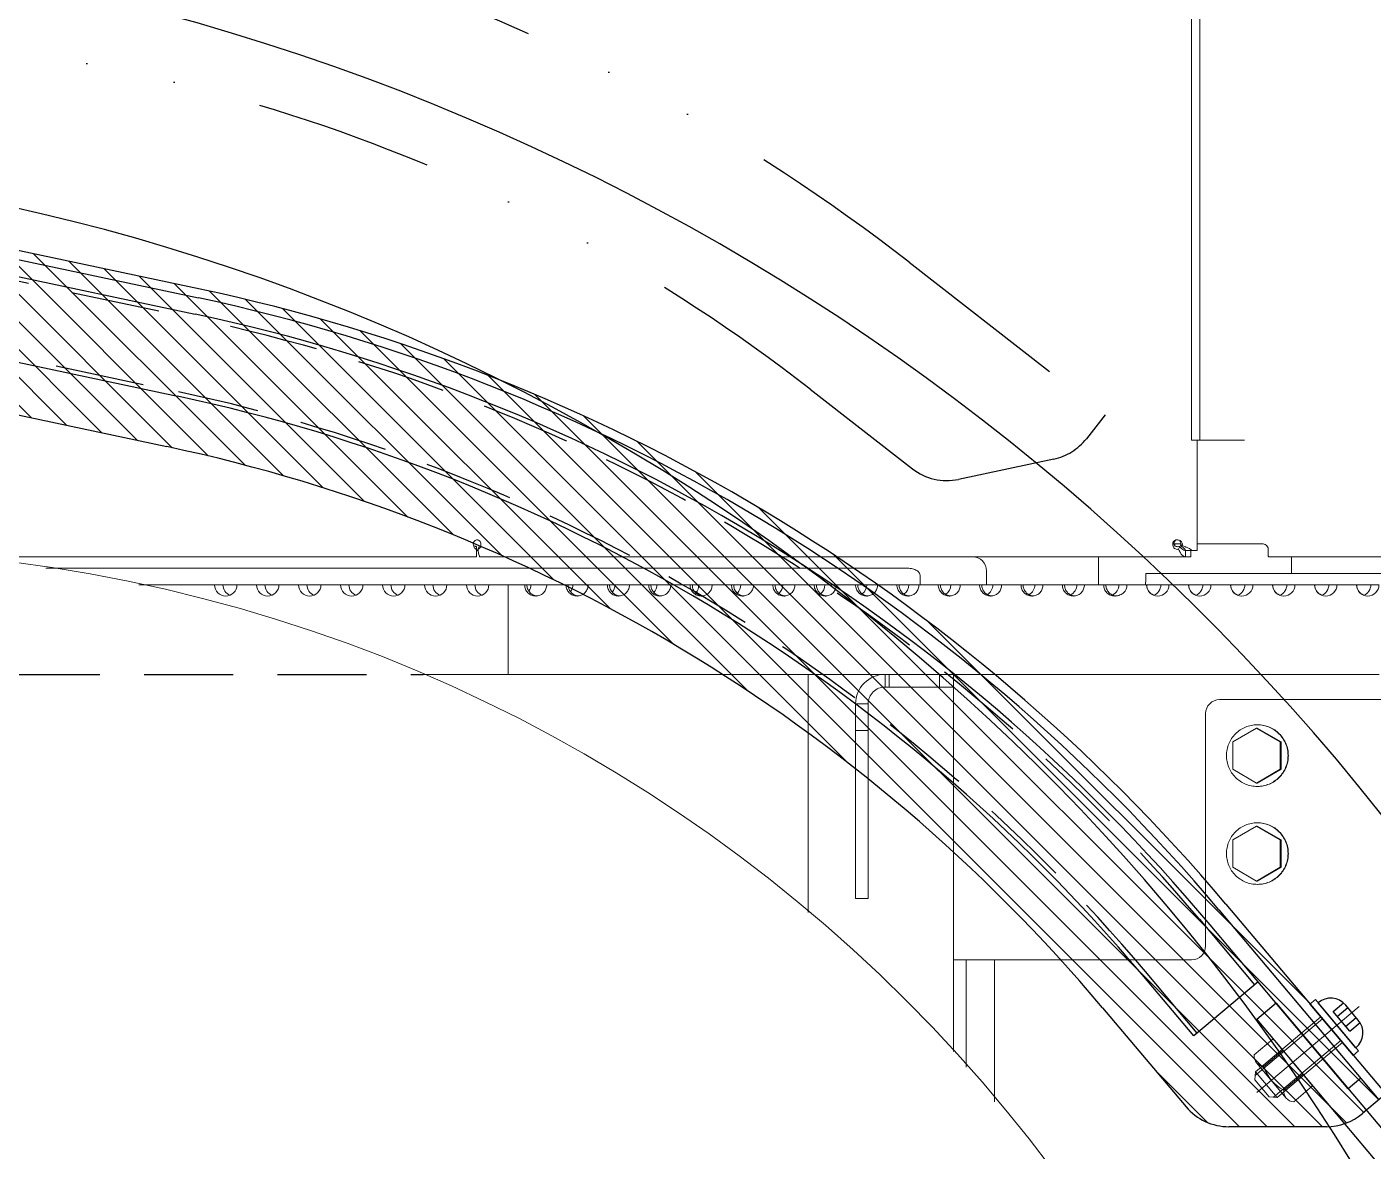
# Model space of a CAD drawing. Header units: millimetres. Extents: x -7970 to 6845, y -11075 to 1978.
# Drawn here: x 3188.8 to 3669.6, y -10017.8 to -9616.1 of the extents above; entities that cross this region are included whole.
import ezdxf

# ---------------------------------------------------------------- set-up
doc = ezdxf.new("R2010")
doc.units = ezdxf.units.MM
doc.header["$LTSCALE"] = 5
for name, pattern in [('CENTER2', [28.575, 19.05, -3.175, 3.175, -3.175]), ('DASHED2', [9.525, 6.35, -3.175]), ('DIVIDE', [31.75, 12.7, -6.35, 0, -6.35, 0, -6.35])]:
    doc.linetypes.add(name, pattern=pattern)
doc.layers.add('Layer0016', color=7, linetype='Continuous')
doc.layers.add('Layer0021', color=7, linetype='Continuous')

# ---------------------------------------------------------------- blocks, each defined once
blk = doc.blocks.new('DC_GROUP_ＤＸＦ２５_136')
at = {"layer": 'Layer0016', "color": 3, "linetype": 'Continuous', "lineweight": 13}
for p, q in [((3633.91, -9977.68), (3627.13, -9983.39)), ((3633.91, -9977.68), (3648.04, -9994.46)), ((3628.03, -9986.22), (3638.62, -9998.8)), ((3630.66, -9987.58), (3637.44, -9981.87)), ((3644.51, -9990.26), (3637.73, -9995.97)), ((3648.04, -9994.46), (3641.26, -10000.17))]:
    blk.add_line(p, q, dxfattribs=at)
for centre, radius, start, end in [((3630.99, -9983.72), 3.88, 175.0509, 265.139), ((3643.88, -9983.62), 13.8, 196.6683, 243.5215), ((3641.59, -9996.31), 3.88, 175.0509, 265.139)]:
    blk.add_arc(centre, radius, start, end, dxfattribs=at)
blk = doc.blocks.new('DC_GROUP_ＤＸＦ２５_145')
at = {"layer": 'Layer0016', "color": 3, "linetype": 'Continuous', "lineweight": 25}
for p, q in [((3663.5, -9980.83), (3649.97, -9964.77)), ((3664.34, -9970.97), (3659.84, -9965.61))]:
    blk.add_line(p, q, dxfattribs=at)
at = {"layer": 'Layer0016', "color": 3, "linetype": 'DASHED2', "lineweight": 25}
for p, q in [((3655.37, -9967.91), (3659.05, -9964.82)), ((3656.85, -9969.68), (3660.6, -9966.52)), ((3661.32, -9974.98), (3655.37, -9967.91)), ((3659.83, -9973.21), (3663.58, -9970.06)), ((3661.32, -9974.98), (3665, -9971.88))]:
    blk.add_line(p, q, dxfattribs=at)
at = {"layer": 'Layer0016', "color": 3, "linetype": 'Continuous', "lineweight": 25}
for centre, start, end in [((3654.48, -9970.12), 40.0949, 130.0949), ((3658.99, -9975.48), 310.0949, 40.0949)]:
    blk.add_arc(centre, 7, start, end, dxfattribs=at)
blk = doc.blocks.new('DC_GROUP_ＤＸＦ２５_144')
at = {"layer": 'Layer0016', "color": 3, "linetype": 'CENTER2', "lineweight": 13}
blk.add_line((3664.69, -9966.1), (3628.12, -9996.89), dxfattribs=at)
at = {"layer": 'Layer0016', "color": 3, "linetype": 'Continuous', "lineweight": 13}
for p, q in [((3647.09, -9965.23), (3649.01, -9963.62)), ((3662.55, -9983.59), (3647.09, -9965.23)), ((3664.46, -9981.98), (3649.01, -9963.62)), ((3651.57, -9970.54), (3627.51, -9990.8)), ((3650.96, -9969.82), (3627.63, -9989.46)), ((3658.08, -9978.27), (3634.02, -9998.53)), ((3658.69, -9979), (3635.36, -9998.64)), ((3662.55, -9983.59), (3664.46, -9981.98)), ((3627.63, -9989.46), (3627.38, -9992.28)), ((3635.36, -9998.64), (3627.63, -9989.46)), ((3632.54, -9998.4), (3627.38, -9992.28)), ((3635.36, -9998.64), (3632.54, -9998.4))]:
    blk.add_line(p, q, dxfattribs=at)
at = {"layer": 'Layer0016', "linetype": 'Continuous'}
blk.add_blockref('DC_GROUP_ＤＸＦ２５_145', (0, 0), dxfattribs=at)
blk = doc.blocks.new('DC_GROUP_ＤＸＦ２５_151')
at = {"layer": 'Layer0016', "color": 7, "linetype": 'Continuous', "lineweight": 13}
for p, q in [((3190.43, -9755.8), (3115.77, -9681.14)), ((3203.01, -9758.48), (3128.35, -9683.82)), ((3215.58, -9761.15), (3140.92, -9686.49)), ((3228.15, -9763.82), (3153.49, -9689.16)), ((3240.73, -9766.5), (3166.06, -9691.83)), ((3253.54, -9769.41), (3178.63, -9694.51)), ((3266.76, -9772.73), (3191.2, -9697.18)), ((3280.43, -9776.5), (3203.78, -9699.85)), ((3294.61, -9780.79), (3216.35, -9702.52)), ((3309.39, -9785.66), (3228.92, -9705.19)), ((3324.85, -9791.23), (3241.49, -9707.87)), ((3341.13, -9797.61), (3254.07, -9710.55)), ((3358.42, -9805), (3266.91, -9713.48)), ((3376.98, -9813.66), (3280.1, -9716.78)), ((3397.23, -9824.01), (3293.71, -9720.49)), ((3419.92, -9836.8), (3307.78, -9724.66)), ((3446.58, -9853.55), (3322.36, -9729.34)), ((3481.87, -9878.95), (3337.54, -9734.62)), ((3621.88, -10009.06), (3353.4, -9740.58)), ((3631.78, -10009.06), (3370.09, -9747.37)), ((3641.68, -10009.06), (3387.78, -9755.16)), ((3651.57, -10009.06), (3406.72, -9764.2)), ((3660.14, -10007.72), (3427.31, -9774.9)), ((3666.29, -10003.97), (3450.24, -9787.92)), ((3671.66, -9999.45), (3476.84, -9804.62)), ((3645.75, -9963.63), (3510.74, -9828.63)), ((3610.44, -10007.52), (3592, -9989.08))]:
    blk.add_line(p, q, dxfattribs=at)
blk = doc.blocks.new('DC_GROUP_ＤＸＦ２５_212')
at = {"layer": 'Layer0016', "color": 4, "linetype": 'Continuous', "lineweight": 25}
for radius, end in [(830, 131.73252), (750, 131.73249)]:
    blk.add_arc((3022.05, -10412.93), radius, 20, end, dxfattribs=at)

msp = doc.modelspace()

# ---------------------------------------------------------------- linework, layer by layer
at = {"layer": 'Layer0016', "color": 3, "linetype": 'Continuous', "lineweight": 25}
for p, q in [((2926.891, -9644.268), (3250.071, -9712.962)), ((3250.736, -9709.832), (2927.556, -9641.138)), ((2925.664, -9650.039), (3248.844, -9718.733)), ((2919.426, -9679.386), (3242.606, -9748.08)), ((2915.572, -9697.381), (3238.78, -9766.081)), ((3614.564, -9931.559), (3671.697, -9999.419)), ((3617.011, -9929.499), (3674.144, -9997.359)), ((3660.74, -9995.572), (3611.389, -9936.955)), ((3605.588, -9976.645), (3587.098, -9954.684)), ((3628.537, -9957.323), (3605.588, -9976.645)), ((3573.02, -9966.536), (3602.825, -10001.937)), ((3634.978, -9964.973), (3628.093, -9970.769)), ((3634.978, -9964.973), (3762.104, -10115.968)), ((3628.093, -9970.769), (3755.219, -10121.764)), ((3665.256, -9991.769), (3660.74, -9995.572)), ((3674.144, -9997.359), (3665.834, -10004.355)), ((3652.953, -10009.056), (3618.125, -10009.056))]:
    msp.add_line(p, q, dxfattribs=at)
at = {"layer": 'Layer0016', "color": 3, "linetype": 'DASHED2', "lineweight": 25}
for p, q in [((2925.332, -9651.604), (3248.512, -9720.298)), ((2919.759, -9677.821), (3242.939, -9746.515)), ((3607.609, -9934.949), (3627.313, -9958.353)), ((3606.812, -9975.614), (3588.322, -9953.653))]:
    msp.add_line(p, q, dxfattribs=at)
at = {"layer": 'Layer0016', "color": 7, "linetype": 'DIVIDE', "lineweight": 25}
for p, q in [((3503.892, -9700.184), (3573.885, -9754.682)), ((3468.563, -9745.558), (3505.077, -9773.988)), ((3573.885, -9754.682), (3567.211, -9763.254)), ((3555.589, -9770.53), (3521.522, -9777.771))]:
    msp.add_line(p, q, dxfattribs=at)
at = {"layer": 'Layer0016', "color": 7, "linetype": 'DASHED2', "lineweight": 25}
msp.add_line((2897.357, -9847.47), (3330.296, -9847.47), dxfattribs=at)
at = {"layer": 'Layer0016', "color": 7, "linetype": 'DIVIDE', "lineweight": 25}
for centre, radius, start, end in [((3099.95, -10218.976), 657.506, 52.094945, 90), ((3099.95, -10218.976), 600, 52.094945, 90), ((3551.431, -9750.967), 20, 282, 322.09494), ((3517.364, -9758.208), 20, 232.09494, 282)]:
    msp.add_arc(centre, radius, start, end, dxfattribs=at)
at = {"layer": 'Layer0016', "color": 3, "linetype": 'Continuous', "lineweight": 25}
for centre, radius, start, end in [((3114.033, -10352.97), 657.506, 40.094945, 78), ((3114.033, -10352.97), 654.306, 40.094945, 78), ((3114.033, -10352.97), 648.406, 39.910882, 78), ((3114.033, -10352.97), 618.403, 40.094945, 78), ((3114.033, -10352.97), 600, 40.094945, 78), ((3618.125, -9989.056), 20, 220.09494, 270), ((3652.953, -9989.056), 20, 270, 310.09494)]:
    msp.add_arc(centre, radius, start, end, dxfattribs=at)
at = {"layer": 'Layer0016', "color": 3, "linetype": 'DASHED2', "lineweight": 25}
for radius, start in [(646.806, 40.262031), (620.003, 40.094945)]:
    msp.add_arc((3114.033, -10352.97), radius, start, 78, dxfattribs=at)
at = {"layer": 'Layer0021', "color": 7, "linetype": 'Continuous', "lineweight": 18}
for p, q in [((3604.721, -9763.77), (3604.721, -9573.77)), ((3607.719, -9763.77), (3607.719, -9573.77)), ((3604.722, -9763.77), (3623.713, -9763.77)), ((3606.808, -9803.17), (3606.808, -9763.77)), ((3349.375, -9802.76), (3349.375, -9801.815)), ((3349.375, -9802.76), (3349.375, -9805.47)), ((3349.375, -9803.17), (3349.912, -9803.17)), ((3349.912, -9802.76), (3350.299, -9801.815)), ((3598.468, -9800.84), (3600.856, -9800.84)), ((3600.16, -9802.662), (3600.552, -9801.766)), ((3601.346, -9801.456), (3600.856, -9801.456)), ((3604.888, -9803.17), (3602.627, -9803.17)), ((3602.627, -9805.47), (3602.627, -9803.17)), ((3604.548, -9805.47), (3604.548, -9803.17)), ((3604.888, -9803.17), (3606.808, -9803.17)), ((3606.808, -9800.84), (3630.052, -9800.84)), ((3349.375, -9805.47), (3150.632, -9805.47)), ((3350.686, -9805.47), (3604.548, -9805.47)), ((3571.559, -9815.47), (3571.559, -9805.47)), ((3571.608, -9805.47), (3571.608, -9815.47)), ((3632.251, -9805.47), (3882.195, -9805.47)), ((3640.477, -9811.47), (3640.477, -9806.824)), ((3502.808, -9809.47), (3195.602, -9809.47)), ((3507.808, -9815.47), (3507.808, -9811.97)), ((3531.559, -9810.47), (3531.559, -9815.47)), ((3881.705, -9811.47), (3588.517, -9811.47)), ((3228.808, -9815.47), (3233.808, -9815.47)), ((3233.808, -9815.47), (3240.808, -9815.47)), ((3240.808, -9815.47), (3248.808, -9815.47)), ((3248.808, -9815.47), (3255.808, -9815.47)), ((3255.808, -9815.47), (3263.808, -9815.47)), ((3263.808, -9815.47), (3270.808, -9815.47)), ((3270.808, -9815.47), (3278.808, -9815.47)), ((3278.808, -9815.47), (3285.808, -9815.47)), ((3285.808, -9815.47), (3293.808, -9815.47)), ((3293.808, -9815.47), (3300.808, -9815.47)), ((3300.808, -9815.47), (3308.808, -9815.47)), ((3308.808, -9815.47), (3315.808, -9815.47)), ((3315.808, -9815.47), (3323.808, -9815.47)), ((3323.808, -9815.47), (3330.808, -9815.47)), ((3330.808, -9815.47), (3338.808, -9815.47)), ((3338.808, -9815.47), (3345.808, -9815.47)), ((3345.808, -9815.47), (3353.808, -9815.47)), ((3353.808, -9815.47), (3366.591, -9815.47)), ((3360.682, -9847.47), (3360.682, -9815.47)), ((3366.591, -9815.47), (3367.373, -9815.47)), ((3367.373, -9815.47), (3368.808, -9815.47)), ((3368.808, -9815.47), (3381.363, -9815.47)), ((3381.363, -9815.47), (3382.145, -9815.47)), ((3382.145, -9815.47), (3383.808, -9815.47)), ((3383.808, -9815.47), (3396.135, -9815.47)), ((3396.135, -9815.47), (3396.917, -9815.47)), ((3396.917, -9815.47), (3398.808, -9815.47)), ((3398.808, -9815.47), (3410.908, -9815.47)), ((3410.908, -9815.47), (3411.689, -9815.47)), ((3411.689, -9815.47), (3413.808, -9815.47)), ((3413.808, -9815.47), (3425.68, -9815.47)), ((3425.68, -9815.47), (3426.461, -9815.47)), ((3426.461, -9815.47), (3428.808, -9815.47)), ((3428.808, -9815.47), (3440.452, -9815.47)), ((3440.452, -9815.47), (3441.233, -9815.47)), ((3441.233, -9815.47), (3443.808, -9815.47)), ((3443.808, -9815.47), (3455.224, -9815.47)), ((3455.224, -9815.47), (3456.005, -9815.47)), ((3456.005, -9815.47), (3458.808, -9815.47)), ((3458.808, -9815.47), (3469.996, -9815.47)), ((3469.996, -9815.47), (3470.777, -9815.47)), ((3470.777, -9815.47), (3473.808, -9815.47)), ((3473.808, -9815.47), (3484.768, -9815.47)), ((3484.768, -9815.47), (3485.55, -9815.47)), ((3485.55, -9815.47), (3488.808, -9815.47)), ((3488.808, -9815.47), (3499.54, -9815.47)), ((3499.54, -9815.47), (3500.322, -9815.47)), ((3500.322, -9815.47), (3503.808, -9815.47)), ((3503.808, -9815.47), (3514.312, -9815.47)), ((3514.312, -9815.47), (3515.094, -9815.47)), ((3515.094, -9815.47), (3518.808, -9815.47)), ((3518.808, -9815.47), (3529.084, -9815.47)), ((3529.084, -9815.47), (3529.866, -9815.47)), ((3543.857, -9815.47), (3529.866, -9815.47)), ((3543.857, -9815.47), (3544.638, -9815.47)), ((3544.638, -9815.47), (3551.735, -9815.47)), ((3551.735, -9815.47), (3558.629, -9815.47)), ((3558.629, -9815.47), (3559.41, -9815.47)), ((3559.41, -9815.47), (3566.507, -9815.47)), ((3566.507, -9815.47), (3573.401, -9815.47)), ((3573.401, -9815.47), (3574.182, -9815.47)), ((3574.182, -9815.47), (3588.706, -9815.47)), ((3588.396, -9815.47), (3588.396, -9814.67)), ((3588.706, -9815.47), (3588.808, -9815.47)), ((3588.808, -9815.47), (3603.706, -9815.47)), ((3603.706, -9815.47), (3603.808, -9815.47)), ((3603.808, -9815.47), (3618.706, -9815.47)), ((3618.706, -9815.47), (3618.808, -9815.47)), ((3618.808, -9815.47), (3633.706, -9815.47)), ((3633.706, -9815.47), (3633.808, -9815.47)), ((3633.808, -9815.47), (3648.706, -9815.47)), ((3648.706, -9815.47), (3648.808, -9815.47)), ((3648.808, -9815.47), (3663.706, -9815.47)), ((3663.706, -9815.47), (3663.808, -9815.47)), ((3663.808, -9815.47), (3671.808, -9815.47)), ((3330.296, -9847.47), (3671.808, -9847.47)), ((3467.808, -9932.517), (3467.808, -9847.47)), ((3495.308, -9847.47), (3495.308, -9851.97)), ((3495.308, -9851.97), (3496.808, -9851.97)), ((3496.808, -9847.47), (3496.808, -9851.97)), ((3514.808, -9851.97), (3496.808, -9851.97)), ((3514.808, -9851.97), (3514.808, -9847.47)), ((3519.808, -9851.97), (3514.808, -9851.97)), ((3519.808, -9851.97), (3519.808, -9847.47)), ((3519.808, -9982.194), (3519.808, -9851.97)), ((3684.808, -9856.47), (3614.808, -9856.47)), ((3484.808, -9857.97), (3489.308, -9857.97)), ((3484.808, -9927.47), (3484.808, -9857.97)), ((3489.308, -9927.47), (3489.308, -9857.97)), ((3609.808, -9944.47), (3609.808, -9861.47)), ((3484.808, -9867.47), (3489.308, -9867.47)), ((3627.979, -9866.655), (3619.485, -9871.562)), ((3628.245, -9866.655), (3627.979, -9866.655)), ((3636.473, -9871.562), (3627.979, -9866.655)), ((3636.739, -9871.562), (3628.245, -9866.655)), ((3619.485, -9871.562), (3619.485, -9881.377)), ((3636.739, -9871.562), (3636.473, -9871.562)), ((3636.473, -9881.377), (3636.473, -9871.562)), ((3636.739, -9881.377), (3636.739, -9871.562)), ((3619.485, -9881.377), (3627.979, -9886.285)), ((3627.979, -9886.285), (3636.473, -9881.377)), ((3628.245, -9886.285), (3636.739, -9881.377)), ((3636.739, -9881.377), (3636.473, -9881.377)), ((3628.245, -9886.285), (3627.979, -9886.285)), ((3627.979, -9901.655), (3619.485, -9906.562)), ((3628.245, -9901.655), (3627.979, -9901.655)), ((3636.473, -9906.562), (3627.979, -9901.655)), ((3636.739, -9906.562), (3628.245, -9901.655)), ((3619.485, -9906.562), (3619.485, -9916.377)), ((3636.739, -9906.562), (3636.473, -9906.562)), ((3636.473, -9916.377), (3636.473, -9906.562)), ((3636.739, -9916.377), (3636.739, -9906.562)), ((3619.485, -9916.377), (3627.979, -9921.285)), ((3627.979, -9921.285), (3636.473, -9916.377)), ((3628.245, -9921.285), (3636.739, -9916.377)), ((3636.739, -9916.377), (3636.473, -9916.377)), ((3628.245, -9921.285), (3627.979, -9921.285)), ((3484.808, -9927.47), (3489.308, -9927.47)), ((3524.308, -9949.47), (3519.808, -9949.47)), ((3524.308, -9987.725), (3524.308, -9949.47)), ((3530.308, -9949.47), (3524.308, -9949.47)), ((3530.308, -9949.47), (3604.808, -9949.47)), ((3534.435, -9949.47), (3534.435, -10000.172))]:
    msp.add_line(p, q, dxfattribs=at)
msp.add_circle((3114.083, -10352.97), 550, dxfattribs=at)
for centre, radius, start, end in [((3349.714, -9800.87), 1.5, 103.06068, 180), ((3349.888, -9801.29), 1.57, 220.77286, 225.4066), ((3349.652, -9799.85), 1.985, 257.02158, 261.99219), ((3368.497, -9801.214), 18.649, 184.75753, 185.18558), ((3367.192, -9801.334), 17.339, 185.17954, 186.07828), ((3348.025, -9800.872), 2.953, 351.53219, 0.0383), ((3599.972, -9800.857), 1.5, 150.56527, 156.12635), ((3599.516, -9801.887), 2.517, 84.00337, 89.97571), ((3599.51, -9801.953), 2.583, 80.55443, 84.01989), ((3599.512, -9801.95), 2.58, 70.64246, 80.57792), ((3612.271, -9797.614), 13.121, 202.62803, 205.24594), ((3598.863, -9800.906), 2.068, 344.59194, 349.91577), ((3598.715, -9800.869), 2.219, 359.98799, 14.79407), ((3598.699, -9800.876), 2.234, 349.89688, 354.96423), ((3598.631, -9800.87), 2.303, 354.94644, 0.00137), ((3600.233, -9800.84), 1.272, 331.02291, 340.57415), ((3600.293, -9800.861), 1.208, 340.60186, 350.25965), ((3600.335, -9800.869), 1.166, 350.29065, 359.96939), ((3630.051, -9804.368), 3.528, 84.76784, 89.99333), ((3697.101, -9802.456), 64.97, 180.49976, 181.27961), ((3526.559, -9810.47), 5, 0, 90), ((3690.376, -9806.825), 49.898, 178.44108, 179.99948), ((3259.808, -9815.47), 4, 179.99999, 359.99999), ((3262.808, -9815.47), 4, 179.99999, 247.94338), ((3274.808, -9815.47), 4, 179.99999, 359.99999), ((3277.808, -9815.47), 4, 179.99999, 247.94338), ((3289.808, -9815.47), 4, 179.99999, 359.99999), ((3292.808, -9815.47), 4, 179.99999, 247.94338), ((3304.808, -9815.47), 4, 179.99999, 359.99999), ((3307.808, -9815.47), 4, 179.99999, 247.94338), ((3319.808, -9815.47), 4, 179.99999, 359.99999), ((3322.808, -9815.47), 4, 179.99999, 247.94338), ((3334.808, -9815.47), 4, 179.99999, 359.99999), ((3337.808, -9815.47), 4, 179.99999, 247.94338), ((3349.808, -9815.47), 4, 179.99999, 359.99999), ((3352.808, -9815.47), 4, 179.99999, 247.94338), ((3371.462, -9815.465), 4.089, 180.0763, 199.62584), ((3371.405, -9815.478), 4.031, 199.72273, 213.07804), ((3364.808, -9815.47), 4, 326.27114, 359.99999), ((3379.808, -9815.47), 4, 323.038, 359.99999), ((3394.808, -9815.47), 4, 319.82519, 359.99999), ((3409.808, -9815.47), 4, 317.55226, 359.99999), ((3424.808, -9815.47), 4, 315.44159, 359.99999), ((3439.808, -9815.47), 4, 313.28745, 359.99999), ((3454.808, -9815.47), 4, 311.09259, 359.99999), ((3469.808, -9815.47), 4, 308.87585, 359.99999), ((3484.808, -9815.47), 4, 306.64363, 359.99999), ((3499.808, -9815.47), 4, 304.40259, 359.99999), ((3514.808, -9815.47), 4, 302.15954, 359.99999), ((3529.808, -9815.47), 4, 299.92137, 359.99999), ((3544.808, -9815.47), 4, 297.96991, 359.99999), ((3559.808, -9815.47), 4, 296.56256, 359.99999), ((3574.808, -9815.47), 4, 294.97194, 359.99999), ((3577.706, -9815.47), 4, 314.46144, 359.99999), ((3592.706, -9815.47), 4, 179.99999, 359.99999), ((3592.808, -9815.47), 4, 179.99999, 246.19417), ((3589.808, -9815.47), 4, 292.51809, 359.99999), ((3607.706, -9815.47), 4, 179.99999, 359.99999), ((3607.808, -9815.47), 4, 179.99999, 246.19417), ((3604.808, -9815.47), 4, 292.51809, 359.99999), ((3622.706, -9815.47), 4, 179.99999, 359.99999), ((3622.808, -9815.47), 4, 179.99999, 246.19417), ((3619.808, -9815.47), 4, 292.51809, 359.99999), ((3637.706, -9815.47), 4, 179.99999, 359.99999), ((3637.808, -9815.47), 4, 179.99999, 246.19417), ((3634.808, -9815.47), 4, 292.51809, 359.99999), ((3652.706, -9815.47), 4, 179.99999, 359.99999), ((3652.808, -9815.47), 4, 179.99999, 246.19417), ((3649.808, -9815.47), 4, 292.51809, 359.99999), ((3667.706, -9815.47), 4, 179.99999, 359.99999), ((3667.808, -9815.47), 4, 179.99999, 246.19417), ((3664.808, -9815.47), 4, 292.51809, 359.99999), ((3370.53, -9815.573), 3.897, 270.00019, 275.77724), ((3371.309, -9815.605), 3.865, 258.81892, 264.22339), ((3385.303, -9815.573), 3.897, 270.00019, 275.77724), ((3386.081, -9815.605), 3.865, 258.81892, 264.22339), ((3400.075, -9815.573), 3.897, 270.00019, 275.77724), ((3400.853, -9815.605), 3.865, 258.81892, 264.22339), ((3414.847, -9815.573), 3.897, 270.00019, 275.77724), ((3415.625, -9815.605), 3.865, 258.81892, 264.22339), ((3429.619, -9815.573), 3.897, 270.00019, 275.77724), ((3430.397, -9815.605), 3.865, 258.81892, 264.22339), ((3444.391, -9815.573), 3.897, 270.00019, 275.77724), ((3445.169, -9815.605), 3.865, 258.81892, 264.22339), ((3459.163, -9815.573), 3.897, 270.00019, 275.77724), ((3459.941, -9815.605), 3.865, 258.81892, 264.22339), ((3473.935, -9815.573), 3.897, 270.00019, 275.77724), ((3474.714, -9815.605), 3.865, 258.81892, 264.22339), ((3488.707, -9815.573), 3.897, 270.00019, 275.77724), ((3489.486, -9815.605), 3.865, 258.81892, 264.22339), ((3503.48, -9815.573), 3.897, 270.00019, 275.77724), ((3504.258, -9815.605), 3.865, 258.81892, 264.22339), ((3518.252, -9815.573), 3.897, 270.00019, 275.77724), ((3519.03, -9815.605), 3.865, 258.81892, 264.22339), ((3533.024, -9815.573), 3.897, 270.00019, 275.77724), ((3533.802, -9815.605), 3.865, 258.81892, 264.22339), ((3547.796, -9815.573), 3.897, 270.00019, 275.77724), ((3548.574, -9815.605), 3.865, 258.81892, 264.22339), ((3562.568, -9815.573), 3.897, 270.00019, 275.77724), ((3563.346, -9815.605), 3.865, 258.81892, 264.22339), ((3577.338, -9815.567), 3.903, 270.03541, 275.59781), ((3577.34, -9815.579), 3.891, 275.58728, 284.85884), ((3495.308, -9857.97), 10.5, 89.99999, 180.00006), ((3495.308, -9857.97), 6, 89.99999, 180.00012), ((3614.808, -9861.47), 5, 89.99999, 179.99999), ((3604.808, -9944.47), 5, 269.99999, 359.99999)]:
    msp.add_arc(centre, radius, start, end, dxfattribs=at)
for points in [[(3348.214, -9800.87), (3348.214, -9801.169), (3348.266, -9801.474), (3348.372, -9801.754)], [(3348.372, -9801.754), (3348.448, -9801.957), (3348.557, -9802.152), (3348.699, -9802.316)], [(3348.564, -9801.488), (3348.674, -9801.575), (3348.799, -9801.644), (3348.928, -9801.696)], [(3348.785, -9802.408), (3348.858, -9802.48), (3348.939, -9802.545), (3349.025, -9802.6)], [(3348.928, -9801.696), (3349.018, -9801.733), (3349.111, -9801.762), (3349.206, -9801.784)], [(3349.025, -9802.6), (3349.133, -9802.67), (3349.252, -9802.725), (3349.375, -9802.76)], [(3349.607, -9799.37), (3349.529, -9799.37), (3349.449, -9799.383), (3349.375, -9799.409)], [(3349.837, -9799.409), (3349.764, -9799.383), (3349.685, -9799.37), (3349.607, -9799.37)], [(3350.424, -9799.698), (3350.254, -9799.56), (3350.049, -9799.459), (3349.837, -9799.409)], [(3349.912, -9802.76), (3350.122, -9802.699), (3350.317, -9802.568), (3350.466, -9802.408)], [(3350.831, -9800.216), (3350.737, -9800.018), (3350.595, -9799.836), (3350.424, -9799.698)], [(3350.466, -9802.408), (3350.537, -9802.332), (3350.6, -9802.247), (3350.654, -9802.158)], [(3350.654, -9802.158), (3350.731, -9802.032), (3350.792, -9801.894), (3350.839, -9801.754)], [(3350.978, -9800.87), (3350.978, -9800.646), (3350.926, -9800.418), (3350.831, -9800.216)], [(3350.839, -9801.754), (3350.888, -9801.609), (3350.923, -9801.458), (3350.946, -9801.307)], [(3598.241, -9800.12), (3598.113, -9800.345), (3598.043, -9800.611), (3598.043, -9800.87)], [(3598.043, -9800.87), (3598.043, -9801.136), (3598.091, -9801.406), (3598.181, -9801.657)], [(3598.181, -9801.657), (3598.256, -9801.867), (3598.363, -9802.07), (3598.503, -9802.244)], [(3598.78, -9799.571), (3598.559, -9799.7), (3598.367, -9799.896), (3598.241, -9800.12)], [(3598.6, -9800.25), (3598.514, -9800.443), (3598.468, -9800.658), (3598.468, -9800.87)], [(3598.468, -9800.87), (3598.468, -9801.037), (3598.547, -9801.207), (3598.654, -9801.336)], [(3598.503, -9802.244), (3598.763, -9802.567), (3599.201, -9802.808), (3599.615, -9802.802)], [(3599.052, -9799.674), (3598.896, -9799.794), (3598.762, -9799.949), (3598.665, -9800.12)], [(3598.78, -9801.346), (3598.776, -9801.271), (3598.783, -9801.194), (3598.799, -9801.12)], [(3599.517, -9799.37), (3599.263, -9799.37), (3599, -9799.442), (3598.78, -9799.571)], [(3598.799, -9801.12), (3598.821, -9801.021), (3598.859, -9800.925), (3598.91, -9800.837)], [(3599.615, -9802.802), (3599.803, -9802.8), (3599.996, -9802.753), (3600.16, -9802.662)], [(3600.227, -9801.824), (3600.336, -9801.814), (3600.445, -9801.795), (3600.552, -9801.766)], [(3600.944, -9799.823), (3600.772, -9799.689), (3600.572, -9799.588), (3600.367, -9799.515)], [(3600.86, -9800.303), (3600.816, -9800.137), (3600.751, -9799.973), (3600.659, -9799.828)], [(3601.357, -9800.31), (3601.259, -9800.121), (3601.112, -9799.954), (3600.944, -9799.823)], [(3601.501, -9800.87), (3601.501, -9800.677), (3601.446, -9800.481), (3601.357, -9800.31)], [(3630.374, -9800.84), (3630.618, -9800.874), (3630.859, -9800.956), (3631.074, -9801.076)], [(3631.074, -9801.076), (3631.303, -9801.204), (3631.507, -9801.378), (3631.68, -9801.575)], [(3631.68, -9801.575), (3631.862, -9801.783), (3632.013, -9802.02), (3632.13, -9802.27)]]:
    msp.add_open_spline(points, degree=3, dxfattribs=at)
for points, knots in [([(3349.951, -9803.17), (3349.963, -9803.282), (3350.011, -9803.692), (3350.076, -9804.101), (3350.14, -9804.394)], [0, 0, 0, 0, 0.2741905, 1, 1, 1, 1]), ([(3598.654, -9801.336), (3598.745, -9801.445), (3599.204, -9801.793), (3599.809, -9801.866), (3600.227, -9801.824)], [0, 0, 0, 0, 0.2536659, 1, 1, 1, 1]), ([(3600.865, -9804.072), (3600.824, -9804.005), (3600.658, -9803.725), (3600.51, -9803.434), (3600.404, -9803.21)], [0, 0, 0, 0, 0.2383579, 1, 1, 1, 1]), ([(3602.627, -9803.17), (3602.443, -9803.17), (3601.583, -9802.999), (3600.957, -9802.301), (3600.552, -9801.766)], [0, 0, 0, 0, 0.2153152, 1, 1, 1, 1]), ([(3602.296, -9802.598), (3602.209, -9802.497), (3601.773, -9802.062), (3601.259, -9801.718), (3600.856, -9801.456)], [0, 0, 0, 0, 0.2169978, 1, 1, 1, 1]), ([(3602.982, -9802.027), (3602.855, -9801.978), (3602.314, -9801.776), (3601.766, -9801.593), (3601.346, -9801.456)], [0, 0, 0, 0, 0.2348135, 1, 1, 1, 1]), ([(3602.627, -9803.17), (3602.613, -9803.121), (3602.536, -9802.913), (3602.407, -9802.728), (3602.296, -9802.598)], [0, 0, 0, 0, 0.229179, 1, 1, 1, 1]), ([(3604.225, -9802.598), (3604.139, -9802.548), (3603.737, -9802.332), (3603.314, -9802.156), (3602.982, -9802.027)], [0, 0, 0, 0, 0.2182837, 1, 1, 1, 1]), ([(3604.888, -9803.17), (3604.858, -9803.119), (3604.679, -9802.883), (3604.427, -9802.717), (3604.225, -9802.598)], [0, 0, 0, 0, 0.2008317, 1, 1, 1, 1]), ([(3632.13, -9802.27), (3632.101, -9802.36), (3632.076, -9802.554), (3632.134, -9802.802), (3632.133, -9802.96), (3632.133, -9803.022)], [0, 0, 0, 0, 0.3768973, 0.7527838, 1, 1, 1, 1]), ([(3632.251, -9805.47), (3632.241, -9805.47), (3632.231, -9805.418), (3632.217, -9805.352), (3632.203, -9805.214), (3632.183, -9804.949), (3632.163, -9804.504), (3632.152, -9804.123), (3632.147, -9803.907)], [0, 0, 0, 0, 0.019803, 0.0714621, 0.1552584, 0.2703159, 0.5864063, 1, 1, 1, 1]), ([(3350.14, -9804.394), (3350.158, -9804.475), (3350.224, -9804.747), (3350.307, -9805.018), (3350.396, -9805.192)], [0, 0, 0, 0, 0.2994841, 1, 1, 1, 1]), ([(3350.396, -9805.192), (3350.417, -9805.234), (3350.481, -9805.348), (3350.596, -9805.47), (3350.686, -9805.47)], [0, 0, 0, 0, 0.3410664, 1, 1, 1, 1]), ([(3602.627, -9805.47), (3602.472, -9805.47), (3601.697, -9805.294), (3601.187, -9804.596), (3600.865, -9804.072)], [0, 0, 0, 0, 0.2016153, 1, 1, 1, 1]), ([(3507.808, -9811.97), (3507.808, -9811.804), (3507.735, -9811.453), (3507.43, -9810.974), (3506.953, -9810.543), (3506.068, -9810.019), (3504.662, -9809.584), (3503.449, -9809.47), (3502.808, -9809.47)], [0, 0, 0, 0, 0.0822454, 0.1731406, 0.2778868, 0.3984603, 0.6815814, 1, 1, 1, 1]), ([(3588.396, -9814.67), (3588.396, -9814.077), (3588.409, -9813.092), (3588.435, -9812.106), (3588.471, -9811.714)], [0, 0, 0, 0, 0.6010728, 1, 1, 1, 1]), ([(3588.471, -9811.714), (3588.476, -9811.653), (3588.494, -9811.596), (3588.495, -9811.47), (3588.517, -9811.47)], [0, 0, 0, 0, 0.7351527, 1, 1, 1, 1]), ([(3366.591, -9815.47), (3366.591, -9815.99), (3366.795, -9817.039), (3367.67, -9818.368), (3368.979, -9819.261), (3370.018, -9819.47), (3370.53, -9819.47)], [0, 0, 0, 0, 0.2517965, 0.5024964, 0.7517743, 1, 1, 1, 1]), ([(3368.027, -9817.678), (3368.312, -9818.115), (3369.06, -9818.883), (3370.05, -9819.296), (3370.559, -9819.396)], [0, 0, 0, 0, 0.5013434, 1, 1, 1, 1]), ([(3370.923, -9819.45), (3371.401, -9819.402), (3372.351, -9819.121), (3373.52, -9818.212), (3374.291, -9816.94), (3374.47, -9815.958), (3374.47, -9815.47)], [0, 0, 0, 0, 0.2482505, 0.497621, 0.7483336, 1, 1, 1, 1]), ([(3381.363, -9815.47), (3381.363, -9815.99), (3381.567, -9817.039), (3382.442, -9818.368), (3383.751, -9819.261), (3384.79, -9819.47), (3385.303, -9819.47)], [0, 0, 0, 0, 0.2517965, 0.5024964, 0.7517743, 1, 1, 1, 1]), ([(3382.145, -9815.47), (3382.145, -9815.927), (3382.302, -9816.847), (3382.981, -9818.062), (3384.025, -9818.974), (3384.889, -9819.309), (3385.331, -9819.396)], [0, 0, 0, 0, 0.2515263, 0.502246, 0.7516913, 1, 1, 1, 1]), ([(3385.695, -9819.45), (3386.173, -9819.402), (3387.123, -9819.121), (3388.292, -9818.212), (3389.063, -9816.94), (3389.242, -9815.958), (3389.242, -9815.47)], [0, 0, 0, 0, 0.2482505, 0.497621, 0.7483336, 1, 1, 1, 1]), ([(3396.135, -9815.47), (3396.135, -9815.99), (3396.339, -9817.039), (3397.214, -9818.368), (3398.523, -9819.261), (3399.562, -9819.47), (3400.075, -9819.47)], [0, 0, 0, 0, 0.2517965, 0.5024964, 0.7517743, 1, 1, 1, 1]), ([(3396.917, -9815.47), (3396.917, -9815.927), (3397.074, -9816.847), (3397.753, -9818.062), (3398.797, -9818.974), (3399.661, -9819.309), (3400.104, -9819.396)], [0, 0, 0, 0, 0.2515263, 0.502246, 0.7516913, 1, 1, 1, 1]), ([(3400.467, -9819.45), (3400.945, -9819.402), (3401.895, -9819.121), (3403.064, -9818.212), (3403.835, -9816.94), (3404.014, -9815.958), (3404.014, -9815.47)], [0, 0, 0, 0, 0.2482505, 0.497621, 0.7483336, 1, 1, 1, 1]), ([(3410.908, -9815.47), (3410.908, -9815.99), (3411.111, -9817.039), (3411.986, -9818.368), (3413.295, -9819.261), (3414.334, -9819.47), (3414.847, -9819.47)], [0, 0, 0, 0, 0.2517965, 0.5024964, 0.7517743, 1, 1, 1, 1]), ([(3411.689, -9815.47), (3411.689, -9815.927), (3411.846, -9816.847), (3412.526, -9818.062), (3413.569, -9818.974), (3414.433, -9819.309), (3414.876, -9819.396)], [0, 0, 0, 0, 0.2515263, 0.502246, 0.7516913, 1, 1, 1, 1]), ([(3415.239, -9819.45), (3415.717, -9819.402), (3416.667, -9819.121), (3417.837, -9818.212), (3418.607, -9816.94), (3418.786, -9815.958), (3418.786, -9815.47)], [0, 0, 0, 0, 0.2482505, 0.497621, 0.7483336, 1, 1, 1, 1]), ([(3425.68, -9815.47), (3425.68, -9815.99), (3425.883, -9817.039), (3426.758, -9818.368), (3428.067, -9819.261), (3429.106, -9819.47), (3429.619, -9819.47)], [0, 0, 0, 0, 0.2517965, 0.5024964, 0.7517743, 1, 1, 1, 1]), ([(3426.461, -9815.47), (3426.461, -9815.927), (3426.618, -9816.847), (3427.298, -9818.062), (3428.341, -9818.974), (3429.205, -9819.309), (3429.648, -9819.396)], [0, 0, 0, 0, 0.2515263, 0.502246, 0.7516913, 1, 1, 1, 1]), ([(3430.011, -9819.45), (3430.49, -9819.402), (3431.439, -9819.121), (3432.609, -9818.212), (3433.38, -9816.94), (3433.558, -9815.958), (3433.558, -9815.47)], [0, 0, 0, 0, 0.2482505, 0.497621, 0.7483336, 1, 1, 1, 1]), ([(3440.452, -9815.47), (3440.452, -9815.99), (3440.656, -9817.039), (3441.53, -9818.368), (3442.84, -9819.261), (3443.878, -9819.47), (3444.391, -9819.47)], [0, 0, 0, 0, 0.2517965, 0.5024964, 0.7517743, 1, 1, 1, 1]), ([(3441.233, -9815.47), (3441.233, -9815.927), (3441.39, -9816.847), (3442.07, -9818.062), (3443.114, -9818.974), (3443.977, -9819.309), (3444.42, -9819.396)], [0, 0, 0, 0, 0.2515263, 0.502246, 0.7516913, 1, 1, 1, 1]), ([(3444.783, -9819.45), (3445.262, -9819.402), (3446.211, -9819.121), (3447.381, -9818.212), (3448.152, -9816.94), (3448.33, -9815.958), (3448.33, -9815.47)], [0, 0, 0, 0, 0.2482505, 0.497621, 0.7483336, 1, 1, 1, 1]), ([(3455.224, -9815.47), (3455.224, -9815.99), (3455.428, -9817.039), (3456.302, -9818.368), (3457.612, -9819.261), (3458.651, -9819.47), (3459.163, -9819.47)], [0, 0, 0, 0, 0.2517965, 0.5024964, 0.7517743, 1, 1, 1, 1]), ([(3456.005, -9815.47), (3456.005, -9815.927), (3456.162, -9816.847), (3456.842, -9818.062), (3457.886, -9818.974), (3458.749, -9819.309), (3459.192, -9819.397)], [0, 0, 0, 0, 0.2515263, 0.502246, 0.7516913, 1, 1, 1, 1]), ([(3459.555, -9819.45), (3460.034, -9819.402), (3460.983, -9819.121), (3462.153, -9818.212), (3462.924, -9816.94), (3463.102, -9815.958), (3463.102, -9815.47)], [0, 0, 0, 0, 0.2482505, 0.497621, 0.7483336, 1, 1, 1, 1]), ([(3469.996, -9815.47), (3469.996, -9815.99), (3470.2, -9817.039), (3471.075, -9818.368), (3472.384, -9819.261), (3473.423, -9819.47), (3473.935, -9819.47)], [0, 0, 0, 0, 0.2517965, 0.5024964, 0.7517743, 1, 1, 1, 1]), ([(3470.777, -9815.47), (3470.777, -9815.927), (3470.934, -9816.847), (3471.614, -9818.062), (3472.658, -9818.974), (3473.521, -9819.309), (3473.964, -9819.397)], [0, 0, 0, 0, 0.2515263, 0.502246, 0.7516913, 1, 1, 1, 1]), ([(3474.328, -9819.45), (3474.806, -9819.402), (3475.755, -9819.121), (3476.925, -9818.212), (3477.696, -9816.94), (3477.874, -9815.958), (3477.874, -9815.47)], [0, 0, 0, 0, 0.2482505, 0.497621, 0.7483336, 1, 1, 1, 1]), ([(3484.768, -9815.47), (3484.768, -9815.99), (3484.972, -9817.039), (3485.847, -9818.368), (3487.156, -9819.261), (3488.195, -9819.47), (3488.707, -9819.47)], [0, 0, 0, 0, 0.2517965, 0.5024964, 0.7517743, 1, 1, 1, 1]), ([(3485.55, -9815.47), (3485.55, -9815.927), (3485.706, -9816.847), (3486.386, -9818.062), (3487.43, -9818.974), (3488.294, -9819.309), (3488.736, -9819.397)], [0, 0, 0, 0, 0.2515263, 0.502246, 0.7516913, 1, 1, 1, 1]), ([(3489.1, -9819.45), (3489.578, -9819.402), (3490.528, -9819.121), (3491.697, -9818.212), (3492.468, -9816.94), (3492.647, -9815.958), (3492.647, -9815.47)], [0, 0, 0, 0, 0.2482505, 0.497621, 0.7483336, 1, 1, 1, 1]), ([(3499.54, -9815.47), (3499.54, -9815.99), (3499.744, -9817.039), (3500.619, -9818.368), (3501.928, -9819.261), (3502.967, -9819.47), (3503.48, -9819.47)], [0, 0, 0, 0, 0.2517965, 0.5024964, 0.7517743, 1, 1, 1, 1]), ([(3500.322, -9815.47), (3500.322, -9815.927), (3500.478, -9816.847), (3501.158, -9818.062), (3502.202, -9818.974), (3503.066, -9819.309), (3503.508, -9819.397)], [0, 0, 0, 0, 0.2515263, 0.502246, 0.7516913, 1, 1, 1, 1]), ([(3503.872, -9819.45), (3504.35, -9819.402), (3505.3, -9819.121), (3506.469, -9818.212), (3507.24, -9816.94), (3507.419, -9815.958), (3507.419, -9815.47)], [0, 0, 0, 0, 0.2482505, 0.497621, 0.7483336, 1, 1, 1, 1]), ([(3514.312, -9815.47), (3514.312, -9815.99), (3514.516, -9817.039), (3515.391, -9818.368), (3516.7, -9819.261), (3517.739, -9819.47), (3518.252, -9819.47)], [0, 0, 0, 0, 0.2517965, 0.5024964, 0.7517743, 1, 1, 1, 1]), ([(3515.094, -9815.47), (3515.094, -9815.927), (3515.251, -9816.847), (3515.93, -9818.062), (3516.974, -9818.974), (3517.838, -9819.309), (3518.28, -9819.397)], [0, 0, 0, 0, 0.2515263, 0.502246, 0.7516913, 1, 1, 1, 1]), ([(3518.644, -9819.45), (3519.122, -9819.402), (3520.072, -9819.121), (3521.241, -9818.212), (3522.012, -9816.94), (3522.191, -9815.958), (3522.191, -9815.47)], [0, 0, 0, 0, 0.2482505, 0.497621, 0.7483336, 1, 1, 1, 1]), ([(3529.084, -9815.47), (3529.084, -9815.99), (3529.288, -9817.039), (3530.163, -9818.368), (3531.472, -9819.261), (3532.511, -9819.47), (3533.024, -9819.47)], [0, 0, 0, 0, 0.2517965, 0.5024964, 0.7517743, 1, 1, 1, 1]), ([(3529.866, -9815.47), (3529.866, -9815.927), (3530.023, -9816.847), (3530.702, -9818.062), (3531.746, -9818.974), (3532.61, -9819.309), (3533.053, -9819.397)], [0, 0, 0, 0, 0.2515263, 0.502246, 0.7516913, 1, 1, 1, 1]), ([(3533.416, -9819.45), (3533.894, -9819.402), (3534.844, -9819.121), (3536.014, -9818.212), (3536.784, -9816.94), (3536.963, -9815.958), (3536.963, -9815.47)], [0, 0, 0, 0, 0.2482505, 0.497621, 0.7483336, 1, 1, 1, 1]), ([(3543.857, -9815.47), (3543.857, -9815.99), (3544.06, -9817.039), (3544.935, -9818.368), (3546.244, -9819.261), (3547.283, -9819.47), (3547.796, -9819.47)], [0, 0, 0, 0, 0.2517965, 0.5024964, 0.7517743, 1, 1, 1, 1]), ([(3544.638, -9815.47), (3544.638, -9815.927), (3544.795, -9816.847), (3545.475, -9818.062), (3546.518, -9818.974), (3547.382, -9819.309), (3547.825, -9819.397)], [0, 0, 0, 0, 0.2515263, 0.502246, 0.7516913, 1, 1, 1, 1]), ([(3548.188, -9819.45), (3548.666, -9819.402), (3549.616, -9819.121), (3550.786, -9818.212), (3551.556, -9816.94), (3551.735, -9815.958), (3551.735, -9815.47)], [0, 0, 0, 0, 0.2482505, 0.497621, 0.7483336, 1, 1, 1, 1]), ([(3558.629, -9815.47), (3558.629, -9815.99), (3558.833, -9817.039), (3559.707, -9818.368), (3561.016, -9819.261), (3562.055, -9819.47), (3562.568, -9819.47)], [0, 0, 0, 0, 0.2517965, 0.5024964, 0.7517743, 1, 1, 1, 1]), ([(3559.41, -9815.47), (3559.41, -9815.927), (3559.567, -9816.847), (3560.247, -9818.062), (3561.29, -9818.974), (3562.154, -9819.309), (3562.597, -9819.397)], [0, 0, 0, 0, 0.2515263, 0.502246, 0.7516913, 1, 1, 1, 1]), ([(3562.96, -9819.45), (3563.439, -9819.402), (3564.388, -9819.121), (3565.558, -9818.212), (3566.329, -9816.94), (3566.507, -9815.958), (3566.507, -9815.47)], [0, 0, 0, 0, 0.2482505, 0.497621, 0.7483336, 1, 1, 1, 1]), ([(3573.401, -9815.47), (3573.401, -9815.99), (3573.605, -9817.039), (3574.479, -9818.368), (3575.788, -9819.261), (3576.827, -9819.47), (3577.34, -9819.47)], [0, 0, 0, 0, 0.251793, 0.5024833, 0.751753, 1, 1, 1, 1]), ([(3574.182, -9815.47), (3574.182, -9815.956), (3574.36, -9816.936), (3575.127, -9818.205), (3576.29, -9819.115), (3577.236, -9819.398), (3577.713, -9819.449)], [0, 0, 0, 0, 0.2516854, 0.5023868, 0.7517733, 1, 1, 1, 1]), ([(3578.337, -9819.34), (3578.924, -9819.212), (3579.691, -9818.912), (3580.351, -9818.452), (3580.508, -9818.325)], [0, 0, 0, 0, 0.7482386, 1, 1, 1, 1]), ([(3628.245, -9865.47), (3627.527, -9865.47), (3626.086, -9865.612), (3624.012, -9866.242), (3622.099, -9867.265), (3620.422, -9868.642), (3619.047, -9870.319), (3618.024, -9872.233), (3617.395, -9874.309), (3617.253, -9875.751), (3617.253, -9876.47)], [0, 0, 0, 0, 0.1249557, 0.2499182, 0.3748931, 0.4998843, 0.6248931, 0.7499185, 0.8749523, 1, 1, 1, 1]), ([(3639.237, -9876.47), (3639.237, -9875.751), (3639.095, -9874.309), (3638.466, -9872.233), (3637.444, -9870.319), (3636.068, -9868.642), (3634.392, -9867.265), (3632.479, -9866.242), (3630.404, -9865.612), (3628.963, -9865.47), (3628.245, -9865.47)], [0, 0, 0, 0, 0.1250477, 0.2500815, 0.3751069, 0.5001157, 0.6251069, 0.7500818, 0.8750443, 1, 1, 1, 1]), ([(3639.359, -9876.47), (3639.359, -9875.751), (3639.217, -9874.309), (3638.588, -9872.233), (3637.565, -9870.319), (3636.189, -9868.642), (3634.513, -9867.265), (3632.6, -9866.242), (3630.526, -9865.612), (3629.085, -9865.47), (3628.367, -9865.47)], [0, 0, 0, 0, 0.1250477, 0.2500815, 0.3751069, 0.5001157, 0.6251069, 0.7500818, 0.8750443, 1, 1, 1, 1]), ([(3617.253, -9876.47), (3617.253, -9877.189), (3617.395, -9878.63), (3618.024, -9880.706), (3619.047, -9882.62), (3620.422, -9884.298), (3622.099, -9885.675), (3624.012, -9886.698), (3626.086, -9887.328), (3627.527, -9887.47), (3628.245, -9887.47)], [0, 0, 0, 0, 0.1250477, 0.2500815, 0.3751069, 0.5001157, 0.6251069, 0.7500818, 0.8750443, 1, 1, 1, 1]), ([(3628.245, -9887.47), (3628.963, -9887.47), (3630.404, -9887.328), (3632.479, -9886.698), (3634.392, -9885.675), (3636.068, -9884.298), (3637.444, -9882.62), (3638.466, -9880.706), (3639.095, -9878.63), (3639.237, -9877.189), (3639.237, -9876.47)], [0, 0, 0, 0, 0.1249557, 0.2499182, 0.3748931, 0.4998843, 0.6248931, 0.7499185, 0.8749523, 1, 1, 1, 1]), ([(3628.367, -9887.47), (3629.085, -9887.47), (3630.526, -9887.328), (3632.6, -9886.698), (3634.513, -9885.675), (3636.189, -9884.298), (3637.565, -9882.62), (3638.588, -9880.706), (3639.217, -9878.63), (3639.359, -9877.189), (3639.359, -9876.47)], [0, 0, 0, 0, 0.1249557, 0.2499182, 0.3748931, 0.4998843, 0.6248931, 0.7499185, 0.8749523, 1, 1, 1, 1]), ([(3628.245, -9900.47), (3627.527, -9900.47), (3626.086, -9900.612), (3624.012, -9901.242), (3622.099, -9902.265), (3620.422, -9903.642), (3619.047, -9905.319), (3618.024, -9907.233), (3617.395, -9909.309), (3617.253, -9910.751), (3617.253, -9911.47)], [0, 0, 0, 0, 0.1249557, 0.2499182, 0.3748931, 0.4998843, 0.6248931, 0.7499185, 0.8749523, 1, 1, 1, 1]), ([(3639.237, -9911.47), (3639.237, -9910.751), (3639.095, -9909.309), (3638.466, -9907.233), (3637.444, -9905.319), (3636.068, -9903.642), (3634.392, -9902.265), (3632.479, -9901.242), (3630.404, -9900.612), (3628.963, -9900.47), (3628.245, -9900.47)], [0, 0, 0, 0, 0.1250477, 0.2500815, 0.3751069, 0.5001157, 0.6251069, 0.7500818, 0.8750443, 1, 1, 1, 1]), ([(3639.359, -9911.47), (3639.359, -9910.751), (3639.217, -9909.309), (3638.588, -9907.233), (3637.565, -9905.319), (3636.189, -9903.642), (3634.513, -9902.265), (3632.6, -9901.242), (3630.526, -9900.612), (3629.085, -9900.47), (3628.367, -9900.47)], [0, 0, 0, 0, 0.1250477, 0.2500815, 0.3751069, 0.5001157, 0.6251069, 0.7500818, 0.8750443, 1, 1, 1, 1]), ([(3617.253, -9911.47), (3617.253, -9912.189), (3617.395, -9913.63), (3618.024, -9915.706), (3619.047, -9917.62), (3620.422, -9919.298), (3622.099, -9920.675), (3624.012, -9921.698), (3626.086, -9922.328), (3627.527, -9922.47), (3628.245, -9922.47)], [0, 0, 0, 0, 0.1250477, 0.2500815, 0.3751069, 0.5001157, 0.6251069, 0.7500818, 0.8750443, 1, 1, 1, 1]), ([(3628.245, -9922.47), (3628.963, -9922.47), (3630.404, -9922.328), (3632.479, -9921.698), (3634.392, -9920.675), (3636.068, -9919.298), (3637.444, -9917.62), (3638.466, -9915.706), (3639.095, -9913.63), (3639.237, -9912.189), (3639.237, -9911.47)], [0, 0, 0, 0, 0.1249557, 0.2499182, 0.3748931, 0.4998843, 0.6248931, 0.7499185, 0.8749523, 1, 1, 1, 1]), ([(3628.367, -9922.47), (3629.085, -9922.47), (3630.526, -9922.328), (3632.6, -9921.698), (3634.513, -9920.675), (3636.189, -9919.298), (3637.565, -9917.62), (3638.588, -9915.706), (3639.217, -9913.63), (3639.359, -9912.189), (3639.359, -9911.47)], [0, 0, 0, 0, 0.1249557, 0.2499182, 0.3748931, 0.4998843, 0.6248931, 0.7499185, 0.8749523, 1, 1, 1, 1])]:
    msp.add_open_spline(points, degree=3, knots=knots, dxfattribs=at)

# ---------------------------------------------------------------- block references
at = {"layer": 'Layer0016', "linetype": 'Continuous'}
for name in ['DC_GROUP_ＤＸＦ２５_212', 'DC_GROUP_ＤＸＦ２５_151', 'DC_GROUP_ＤＸＦ２５_144', 'DC_GROUP_ＤＸＦ２５_136']:
    msp.add_blockref(name, (0, 0), dxfattribs=at)

doc.saveas('drawing.dxf')
